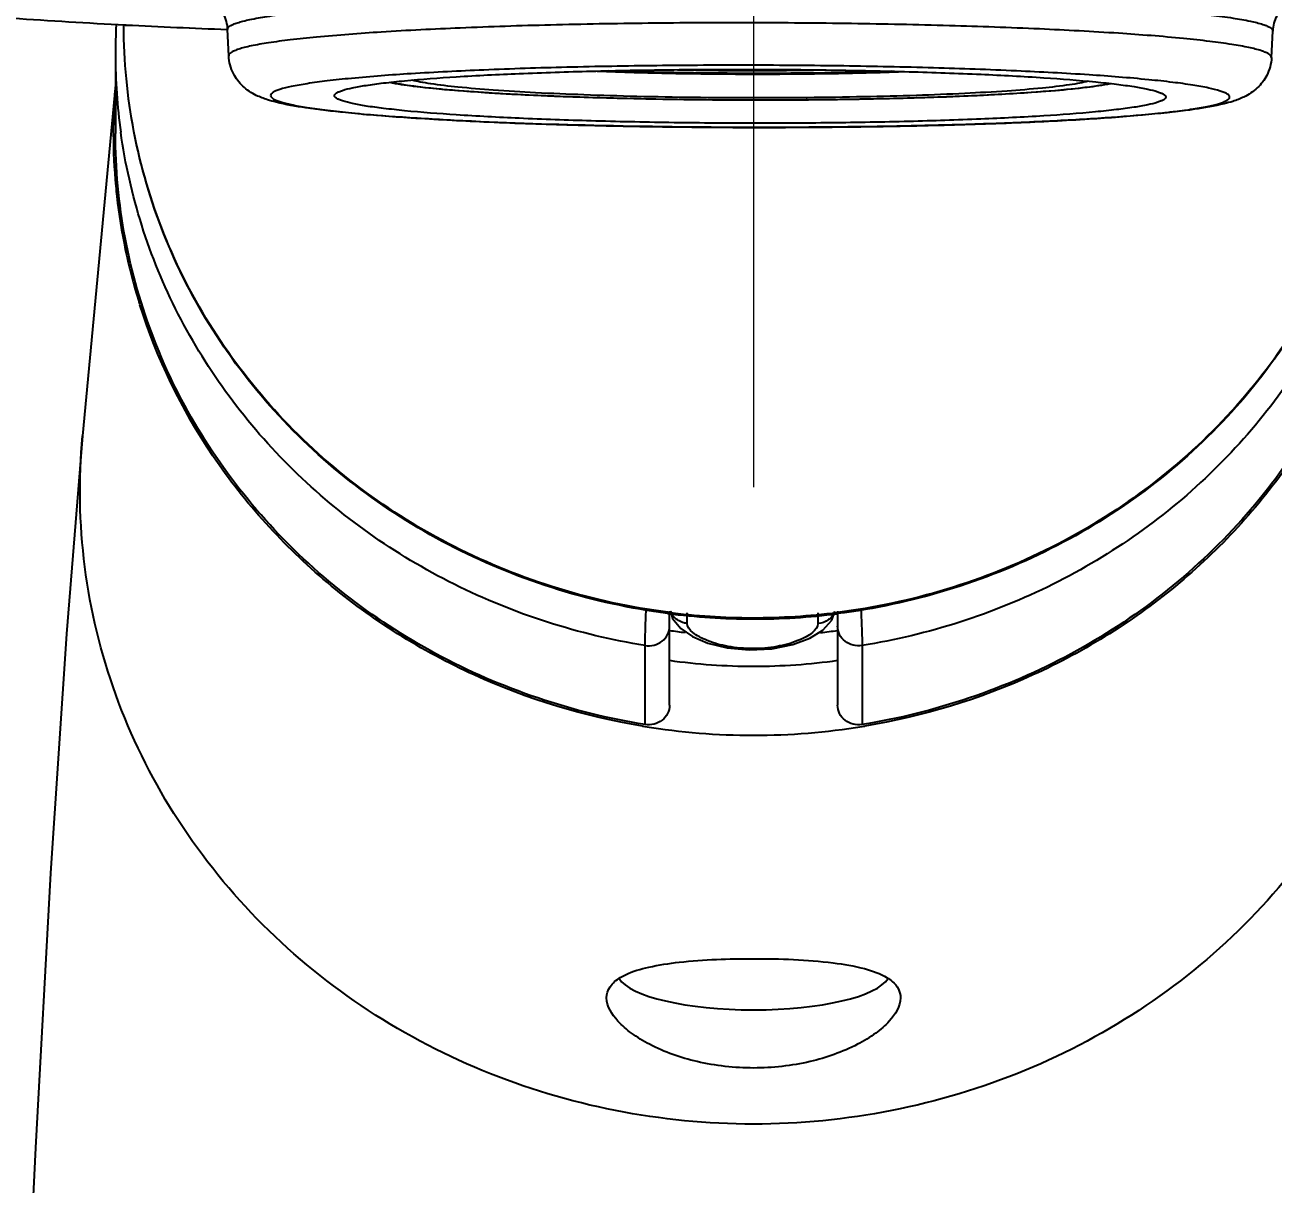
# Model space of a CAD drawing. Extents: x 0 to 1128, y 0 to 827.
# Drawn here: x 230.8 to 260.53, y 541.53 to 569.13 of the extents above; entities that cross this region are included whole.
import ezdxf

# ---------------------------------------------------------------- set-up
doc = ezdxf.new("R2010")
doc.units = 0
doc.header["$LTSCALE"] = 10
doc.header["$MEASUREMENT"] = 0
doc.header["$PDMODE"] = 3
doc.header["$PDSIZE"] = -10
doc.linetypes.add('DLK3015-CA1_시공도$0$CENTER2', pattern=[28.575, 19.05, -3.175, 3.175, -3.175])
doc.layers.get('0').update_dxf_attribs({"linetype": 'CONTINUOUS'})
doc.layers.get('DEFPOINTS').update_dxf_attribs({"linetype": 'CONTINUOUS'})
doc.layers.add('DLK3015-CA1_시공도$0$Cneter', color=1, linetype='DLK3015-CA1_시공도$0$CENTER2', lineweight=13)
doc.layers.add('DLK3015-CA1_시공도$0$DEF_LAYER_ASSEM_MEMBER', color=7, linetype='CONTINUOUS')
doc.styles.add('Daelim Dimension', font='')
doc.styles.add('DLK3015-CA1_시공도$0$Daelim Dimension', font='H2GTRE.TTF')
doc.styles.get('Daelim Dimension').set_extended_font_data('나눔고딕')
doc.dimstyles.new('DLK3015-CA1_시공도$0$DEFAULT', dxfattribs={"dimscale": 2, "dimtxt": 2, "dimasz": 2, "dimexe": 0, "dimexo": 2, "dimgap": 1, "dimtad": 1, "dimdec": 1, "dimzin": 9, "dimdsep": 46, "dimtxsty": 'DLK3015-CA1_시공도$0$Daelim Dimension', "dimcen": 0.5, "dimclrd": 252, "dimclre": 252, "dimclrt": 3, "dimadec": 1, "dimazin": 0, "dimtfac": 1, "dimtdec": 1, "dimtix": 1, "dimtmove": 0, "dimatfit": 3, "dimfxl": 1, "dimtolj": 1, "dimtzin": 1, "dimlwd": 9, "dimlwe": 9, "dimarcsym": 0})

# ---------------------------------------------------------------- blocks, each defined once
blk = doc.blocks.new('*D3')
at = {"color": 5, "lineweight": 9, "ltscale": 0.5, "transparency": 16777216}
for p, q in [((244.251, 627.328), (150.64, 627.328)), ((150.64, 623.328), (150.64, 342.467)), ((217.481, 338.467), (150.64, 338.467))]:
    blk.add_line(p, q, dxfattribs=at)
at = {"color": 5, "ltscale": 0.5, "transparency": 16777216}
for points in [[(149.974, 623.328), (151.307, 623.328), (150.64, 627.328)], [(149.974, 342.467), (151.307, 342.467), (150.64, 338.467)]]:
    blk.add_solid(points, dxfattribs=at)
at = {"layer": 'DEFPOINTS', "color": 0, "ltscale": 0.5, "transparency": 16777216}
for p in [(248.251, 627.328), (150.64, 338.467), (221.481, 338.467)]:
    blk.add_point(p, dxfattribs=at)
at = {"color": 7, "ltscale": 0.5, "transparency": 16777216, "insert": (143.527, 482.897), "char_height": 10, "attachment_point": 5, "rotation": 90, "style": 'Daelim Dimension'}
blk.add_mtext('\\A1;289', dxfattribs=at)

msp = doc.modelspace()

# ---------------------------------------------------------------- linework, layer by layer
at = {"layer": 'DLK3015-CA1_시공도$0$Cneter', "lineweight": 5, "ltscale": 0.5}
msp.add_open_spline([(248.159, 558.124), (248.159, 563.124), (248.159, 575.117)], degree=1, knots=[0, 0, 0.294233, 1, 1], dxfattribs=at)
at = {"layer": 'DLK3015-CA1_시공도$0$DEF_LAYER_ASSEM_MEMBER', "color": 7, "linetype": 'Continuous'}
for p, q in [((232.972, 569.126), (232.973, 569.149)), ((233.154, 569.111), (233.154, 569.13)), ((233.21, 569.129), (233.194, 569.13)), ((235.654, 568.396), (235.622, 569.024)), ((260.491, 568.354), (260.525, 568.982)), ((232.954, 568.427), (232.954, 566.546)), ((232.954, 567.704), (232.172, 559.345)), ((257.971, 567.416), (257.971, 567.415)), ((232.172, 559.345), (232.172, 559.346)), ((246.154, 552.933), (246.154, 555.172)), ((246.172, 555.17), (246.226, 554.995)), ((250.016, 554.955), (250.093, 555.165)), ((250.154, 555.17), (250.154, 552.933)), ((246.226, 554.995), (246.421, 554.758)), ((246.421, 554.758), (246.698, 554.566)), ((249.497, 554.527), (249.802, 554.718)), ((249.802, 554.718), (250.016, 554.955))]:
    msp.add_line(p, q, dxfattribs=at)
at = {"layer": 'DLK3015-CA1_시공도$0$DEF_LAYER_ASSEM_MEMBER', "color": 9, "linetype": 'Continuous'}
for p, q in [((233.188, 569.131), (233.211, 569.13)), ((233.188, 569.13), (233.211, 569.13)), ((233.211, 569.13), (233.194, 569.13)), ((235.622, 569.024), (235.622, 569.026)), ((260.525, 568.986), (260.525, 568.982)), ((235.654, 568.398), (235.654, 568.396)), ((260.491, 568.354), (260.491, 568.357)), ((247.862, 567.348), (248.076, 567.348)), ((248.076, 567.348), (248.291, 567.347)), ((246.573, 554.879), (246.573, 555.132)), ((249.688, 555.128), (249.688, 554.874)), ((245.569, 552.47), (245.569, 554.352)), ((250.739, 554.352), (250.739, 552.47))]:
    msp.add_line(p, q, dxfattribs=at)
at = {"layer": 'DLK3015-CA1_시공도$0$DEF_LAYER_ASSEM_MEMBER', "color": 7, "linetype": 'Continuous'}
for points in [[(232.172, 559.346), (231.786, 554.628), (231.411, 548.936), (231.048, 542.393), (230.691, 535.056), (230.339, 526.983), (229.989, 518.231), (229.639, 508.862), (229.29, 498.968), (228.941, 488.655), (228.593, 478.034), (228.245, 467.218), (227.904, 456.546)], [(246.698, 554.566), (247.067, 554.41), (247.524, 554.3), (248.047, 554.25), (248.588, 554.277), (249.087, 554.374), (249.497, 554.527)]]:
    msp.add_lwpolyline(points, dxfattribs=at)
for centre, radius, start, end in [((246.777, 814.688), 245.933, 265.57755, 266.83264), ((246.527, 568.426), 13.573, 177.0447, 179.9981), ((244.646, 803.507), 234.656, 267.20668, 267.79507), ((248.193, 654.876), 86.83, 268.78092, 269.92232), ((248.221, 654.265), 86.204, 269.90296, 270.55892), ((248.227, 656.83), 88.783, 269.90244, 271.01534), ((246.29, 566.544), 13.386, 175.4399, 180.0141), ((246.308, 566.548), 13.404, 180.0282, 185.3888), ((246.414, 566.557), 13.51, 185.3838, 186.4277), ((246.575, 566.58), 13.673, 186.4514, 197.1291), ((246.613, 566.592), 13.712, 197.1285, 197.4911), ((248.156, 570.926), 15.94, 262.6154, 269.8989), ((248.152, 570.927), 15.942, 269.9133, 277.2164), ((248.147, 568.064), 13.499, 261.5118, 263.0887), ((248.161, 568.067), 13.502, 276.7535, 278.488), ((248.156, 568.236), 14.376, 261.9749, 269.9934), ((248.152, 568.236), 14.376, 270.0066, 278.0251), ((248.164, 568.461), 16.246, 260.5845, 260.7941), ((248.159, 568.427), 16.211, 260.7907, 269.9818), ((248.149, 568.427), 16.211, 270.0182, 279.2093), ((248.144, 568.461), 16.246, 279.2059, 279.4155)]:
    msp.add_arc(centre, radius, start, end, dxfattribs=at)
at = {"layer": 'DLK3015-CA1_시공도$0$DEF_LAYER_ASSEM_MEMBER', "color": 9, "linetype": 'Continuous'}
for centre, radius, start, end in [((244.625, 802.712), 233.861, 267.20241, 267.79256), ((246.403, 568.428), 13.449, 180.0047, 187.9176), ((248.305, 705.185), 137.837, 269.99433, 270.32131), ((248.321, 702.253), 134.905, 270.32133, 270.50686), ((248.358, 698.183), 130.835, 270.50645, 270.85194), ((248.45, 691.715), 124.367, 270.85423, 271.03003), ((248.577, 684.687), 117.338, 271.02927, 271.4226), ((248.792, 675.684), 108.332, 271.42736, 271.54899), ((248.156, 570.987), 15.972, 262.6402, 269.8989), ((248.152, 570.989), 15.973, 269.9132, 277.1921)]:
    msp.add_arc(centre, radius, start, end, dxfattribs=at)
at = {"layer": 'DLK3015-CA1_시공도$0$DEF_LAYER_ASSEM_MEMBER', "color": 7, "linetype": 'Continuous'}
msp.add_ellipse((248.154, 546.575), major_axis=(3.25, 0), ratio=0.276716, start_param=-2.974972, end_param=-0.165464, dxfattribs=at)
for points, start_tangent, end_tangent in [([(235.351, 569.635), (235.525, 569.394), (235.622, 569.024)], (0.716693, -0.697389), (0.05077, -0.99871)), ([(260.525, 568.982), (260.623, 569.352), (260.799, 569.593)], (0.054123, 0.998534), (0.716508, 0.697579)), ([(246.107, 555.118), (241.028, 556.681), (236.851, 559.824), (234.109, 564.15), (233.154, 569.111)], (-0.991705, 0.128533), (0, 1)), ([(263.154, 569.064), (262.181, 564.107), (259.425, 559.79), (255.238, 556.66), (250.155, 555.112)], (-0.003565, -0.999994), (-0.992078, -0.12562)), ([(235.991, 567.672), (235.766, 567.973), (235.654, 568.396)], (-0.72649, 0.687177), (-0.05077, 0.99871)), ([(260.491, 568.354), (260.377, 567.931), (260.151, 567.631)], (-0.054123, -0.998534), (-0.729196, -0.684305)), ([(238.17, 567.448), (238.218, 567.511), (238.277, 567.542), (238.36, 567.573), (238.596, 567.634), (238.923, 567.692), (239.339, 567.749), (239.838, 567.802), (241.07, 567.897), (242.571, 567.974), (244.284, 568.031), (246.143, 568.064), (248.076, 568.073)], (-0.007059, 0.999975), (0.999999, -0.001703)), ([(248.076, 567.394), (245.371, 567.427), (244.112, 567.466), (242.962, 567.516), (241.953, 567.579), (241.112, 567.651), (240.463, 567.73), (240.216, 567.772), (240.023, 567.815)], (-0.999999, 0.00164), (-0.966866, 0.255285)), ([(244.428, 568.032), (246.186, 567.981), (248.076, 567.962)], (0.999218, -0.03953), (0.999999, -0.00164)), ([(248.076, 567.977), (247.195, 567.982), (244.692, 568.04)], (-0.999999, 0.00164), (-0.999297, 0.037495)), ([(248.076, 568.073), (250.006, 568.058), (251.862, 568.018), (253.572, 567.956), (255.071, 567.874), (256.302, 567.775), (256.801, 567.72), (257.217, 567.662), (257.544, 567.602), (257.78, 567.541), (257.864, 567.51), (257.923, 567.479), (257.971, 567.416)], (0.999999, -0.001703), (0.007554, -0.999971)), ([(251.451, 568.028), (250.655, 568.005), (248.076, 567.977)], (-0.999417, -0.034134), (-0.999999, 0.00164)), ([(248.076, 567.962), (249.961, 567.975), (251.715, 568.02)], (0.999999, -0.00164), (0.999345, 0.03618)), ([(256.12, 567.789), (255.927, 567.746), (255.681, 567.705), (255.032, 567.627), (254.192, 567.558), (253.184, 567.499), (252.035, 567.452), (250.778, 567.419), (248.076, 567.394)], (-0.967694, -0.252128), (-0.999999, 0.00164)), ([(236.573, 567.35), (236.31, 567.454), (235.991, 567.673)], (-0.951822, 0.30665), (-0.725748, 0.687961)), ([(239.479, 567.765), (240.045, 567.677), (240.796, 567.598), (241.72, 567.527), (242.797, 567.466), (244.001, 567.417), (245.303, 567.38), (248.076, 567.347)], (0.981574, -0.191083), (0.999999, -0.00164)), ([(248.076, 567.347), (250.845, 567.371), (252.145, 567.403), (253.348, 567.448), (254.423, 567.506), (255.346, 567.573), (256.097, 567.65), (256.663, 567.736)], (0.999999, -0.00164), (0.98225, 0.187575)), ([(260.151, 567.632), (259.832, 567.415), (259.57, 567.312)], (-0.728054, -0.68552), (-0.952637, -0.304109)), ([(236.781, 567.291), (236.573, 567.35)], (-0.970301, 0.2419), (-0.951822, 0.30665)), ([(259.363, 567.254), (258.653, 567.122), (257.711, 567.012), (256.528, 566.916), (255.124, 566.835), (253.534, 566.77), (251.798, 566.724), (248.074, 566.69), (244.351, 566.736), (241.023, 566.858), (239.619, 566.944), (238.435, 567.044), (237.492, 567.157), (236.781, 567.291)], (-0.970919, -0.23941), (-0.970301, 0.2419)), ([(257.971, 567.415), (257.923, 567.352), (257.863, 567.321), (257.78, 567.29), (257.543, 567.229), (257.216, 567.171), (256.8, 567.115), (256.3, 567.061), (255.069, 566.966), (253.569, 566.889), (251.857, 566.833), (250.001, 566.799), (248.07, 566.79), (246.139, 566.806), (244.282, 566.846), (242.571, 566.908), (241.071, 566.99), (239.84, 567.089), (239.341, 567.144), (238.925, 567.201), (238.598, 567.261), (238.361, 567.323), (238.278, 567.354), (238.218, 567.385), (238.17, 567.448)], (-0.010673, -0.999943), (-0.007554, 0.999971)), ([(259.57, 567.312), (259.363, 567.254)], (-0.952637, -0.304109), (-0.970919, -0.23941)), ([(245.569, 552.47), (240.59, 554.157), (236.528, 557.345), (235.001, 559.387), (233.875, 561.649), (233.186, 564.059), (232.954, 566.546)], (-0.987104, 0.160083), (0.000011, 1)), ([(263.354, 566.546), (263.122, 564.059), (262.433, 561.649), (261.307, 559.387), (259.78, 557.345), (255.718, 554.157), (250.739, 552.47)], (0.000011, -1), (-0.987104, -0.160083)), ([(245.506, 552.434), (241.5, 553.652), (238.002, 555.853), (235.278, 558.869), (233.534, 562.47)], (-0.986528, 0.163593), (-0.300558, 0.953764)), ([(262.774, 562.47), (261.03, 558.869), (258.306, 555.853), (254.808, 553.652), (250.802, 552.434)], (-0.300558, -0.953764), (-0.986528, -0.163593)), ([(249.688, 554.874), (249.557, 554.663), (249.406, 554.561), (249.209, 554.469), (248.712, 554.33), (248.13, 554.279), (247.549, 554.332), (247.052, 554.472), (246.855, 554.565), (246.704, 554.667), (246.573, 554.879)], (-0.003097, -0.999995), (-0.000137, 1)), ([(246.154, 552.933), (246.107, 552.735), (245.976, 552.574), (245.785, 552.48), (245.569, 552.47)], (0, -1), (-0.987104, 0.160083)), ([(250.739, 552.47), (250.523, 552.48), (250.332, 552.574), (250.201, 552.735), (250.154, 552.933)], (-0.987104, -0.160083), (0, 1)), ([(245.102, 546.513), (245.656, 546.694), (246.384, 546.812), (248.154, 546.896)], (0.901979, 0.43178), (1, 0)), ([(248.154, 546.896), (250.048, 546.797), (250.799, 546.658), (251.338, 546.441)], (1, 0), (0.849097, -0.528236)), ([(244.654, 545.963), (244.736, 546.227), (244.978, 546.446)], (-0.000641, 1), (0.853178, 0.521619)), ([(244.978, 546.446), (245.102, 546.513)], (0.853178, 0.521619), (0.901979, 0.43178)), ([(251.338, 546.441), (251.456, 546.356)], (0.849097, -0.528236), (0.758868, -0.651245)), ([(251.456, 546.356), (251.604, 546.173), (251.654, 545.964)], (0.758868, -0.651245), (0.000545, -1)), ([(248.154, 544.292), (246.81, 544.446), (245.678, 544.857), (245.245, 545.124), (244.922, 545.409), (244.654, 545.963)], (-1, 0), (-0.000641, 1)), ([(251.654, 545.964), (251.387, 545.409), (251.064, 545.124), (250.63, 544.857), (249.498, 544.446), (248.154, 544.292)], (0.000545, -1), (-1, 0))]:
    msp.add_spline(points, degree=3, dxfattribs=dict(at, start_tangent=start_tangent, end_tangent=end_tangent))
at = {"layer": 'DLK3015-CA1_시공도$0$DEF_LAYER_ASSEM_MEMBER', "color": 9, "linetype": 'Continuous'}
for points, start_tangent, end_tangent in [([(235.622, 569.026), (235.681, 569.105), (235.756, 569.145), (235.86, 569.183), (235.993, 569.222), (236.156, 569.26), (236.567, 569.334), (237.089, 569.404), (237.717, 569.471), (239.264, 569.591), (241.151, 569.688), (243.303, 569.759), (245.638, 569.801), (248.067, 569.813), (250.497, 569.793), (252.833, 569.744), (254.986, 569.665), (256.874, 569.562), (258.423, 569.437), (259.052, 569.368), (259.575, 569.296), (259.987, 569.221), (260.285, 569.143), (260.389, 569.104), (260.464, 569.065), (260.525, 568.986)], (-0.007554, 0.999971), (0.007554, -0.999971)), ([(246.11, 555.147), (241.025, 556.709), (236.848, 559.848), (234.108, 564.165), (233.154, 569.111)], (-0.991761, 0.128103), (-0.000012, 1)), ([(260.491, 568.357), (260.431, 568.436), (260.356, 568.475), (260.251, 568.515), (259.954, 568.592), (259.543, 568.667), (259.022, 568.739), (258.395, 568.808), (256.849, 568.932), (254.967, 569.035), (252.819, 569.113), (250.489, 569.163), (248.066, 569.182), (245.644, 569.171), (243.314, 569.129), (241.168, 569.058), (239.287, 568.961), (237.743, 568.841), (237.117, 568.775), (236.597, 568.704), (236.187, 568.631), (236.024, 568.593), (235.891, 568.554), (235.787, 568.516), (235.713, 568.477), (235.654, 568.398)], (-0.007554, 0.999971), (0.007554, -0.999971)), ([(263.154, 569.064), (262.183, 564.121), (259.428, 559.814), (255.241, 556.688), (250.152, 555.141)], (-0.003584, -0.999994), (-0.992132, -0.125198)), ([(248.076, 568.172), (245.846, 568.161), (243.703, 568.123), (241.727, 568.058), (239.995, 567.969), (238.574, 567.859), (237.998, 567.797), (237.519, 567.732), (237.141, 567.665), (236.869, 567.595), (236.774, 567.559), (236.705, 567.523), (236.651, 567.451)], (-0.999999, 0.001699), (0.007554, -0.999971)), ([(259.491, 567.413), (259.435, 567.486), (259.366, 567.522), (259.27, 567.558), (258.998, 567.629), (258.62, 567.698), (258.141, 567.764), (257.565, 567.827), (256.146, 567.942), (254.416, 568.036), (252.443, 568.108), (250.302, 568.154), (248.076, 568.172)], (-0.007554, 0.999971), (-0.999999, 0.001699)), ([(239.496, 567.768), (239.813, 567.713), (240.212, 567.66), (241.242, 567.562)], (0.979724, -0.200354), (0.99704, -0.076888)), ([(241.242, 567.562), (242.611, 567.476), (244.219, 567.41), (247.862, 567.348)], (0.99704, -0.076888), (0.999995, -0.003185)), ([(251.72, 567.391), (253.365, 567.45), (254.774, 567.53), (255.885, 567.628), (256.313, 567.682), (256.649, 567.739)], (0.999634, 0.027038), (0.980284, 0.197592)), ([(236.651, 567.451), (236.706, 567.378), (236.775, 567.342), (236.871, 567.306), (237.144, 567.235), (237.522, 567.166), (238.002, 567.1), (238.579, 567.036), (240, 566.922), (241.731, 566.827), (243.706, 566.755), (245.848, 566.71), (248.076, 566.692), (250.304, 566.703), (252.446, 566.741), (254.42, 566.806), (256.15, 566.895), (257.569, 567.005), (258.145, 567.067), (258.624, 567.131), (259.001, 567.199), (259.272, 567.269), (259.368, 567.305), (259.436, 567.341), (259.491, 567.413)], (0.007554, -0.999971), (-0.007554, 0.999971)), ([(245.569, 554.352), (241.022, 555.813), (237.188, 558.536), (235.663, 560.289), (234.451, 562.247), (233.583, 564.36), (233.082, 566.575)], (-0.987104, 0.160083), (-0.137841, 0.990454)), ([(263.226, 566.576), (262.725, 564.36), (261.858, 562.247), (260.646, 560.289), (259.12, 558.536), (255.286, 555.813), (250.739, 554.352)], (-0.137825, -0.990457), (-0.987104, -0.160083)), ([(248.154, 542.957), (241.693, 544.233), (238.81, 545.779), (236.326, 547.847), (234.349, 550.353), (232.963, 553.186), (232.227, 556.227), (232.172, 559.345)], (-1, 0), (0.093161, 0.995651)), ([(264.136, 559.345), (264.081, 556.227), (263.346, 553.186), (261.959, 550.353), (259.982, 547.847), (257.498, 545.779), (254.615, 544.233), (248.154, 542.957)], (0.093161, -0.995651), (-1, 0)), ([(245.569, 554.352), (245.576, 554.69), (245.597, 555.221)], (-0.000116, 1), (0.044423, 0.999013)), ([(246.262, 555.029), (246.167, 555.17)], (-0.69604, 0.718003), (-0.394875, 0.918735)), ([(246.573, 554.879), (246.491, 554.894), (246.262, 555.029)], (-0.993988, 0.109489), (-0.69604, 0.718003)), ([(250.008, 555.031), (249.938, 554.969), (249.688, 554.874)], (-0.68031, -0.732925), (-0.994342, -0.106223)), ([(250.095, 555.164), (250.008, 555.031)], (-0.397149, -0.917754), (-0.68031, -0.732925)), ([(250.712, 555.218), (250.732, 554.689), (250.739, 554.352)], (0.044366, -0.999015), (-0.000116, -1)), ([(245.569, 554.352), (245.785, 554.361), (245.976, 554.455), (246.107, 554.616), (246.154, 554.815)], (0.987104, -0.160083), (0, 1)), ([(250.739, 554.352), (250.523, 554.361), (250.332, 554.455), (250.201, 554.616), (250.154, 554.815)], (-0.987104, -0.160083), (0, 1))]:
    msp.add_spline(points, degree=3, dxfattribs=dict(at, start_tangent=start_tangent, end_tangent=end_tangent))

# ---------------------------------------------------------------- dimensions: what is measured, and where the dimension line sits
at = {"color": 5, "ltscale": 0.5}
dim = msp.add_linear_dim(base=(150.64, 338.467), p1=(248.251, 627.328), p2=(221.481, 338.467), angle=90, dimstyle='DLK3015-CA1_시공도$0$DEFAULT', override={"dimtxt": 5, "dimdec": 0, "dimtxsty": 'Daelim Dimension', "dimclrd": 5, "dimclre": 5, "dimclrt": 7}, dxfattribs=at)
dim.commit()
dim.dimension.update_dxf_attribs({"geometry": '*D3', "text_midpoint": (150.64, 482.897), "dimtype": 128})

doc.saveas('drawing.dxf')
